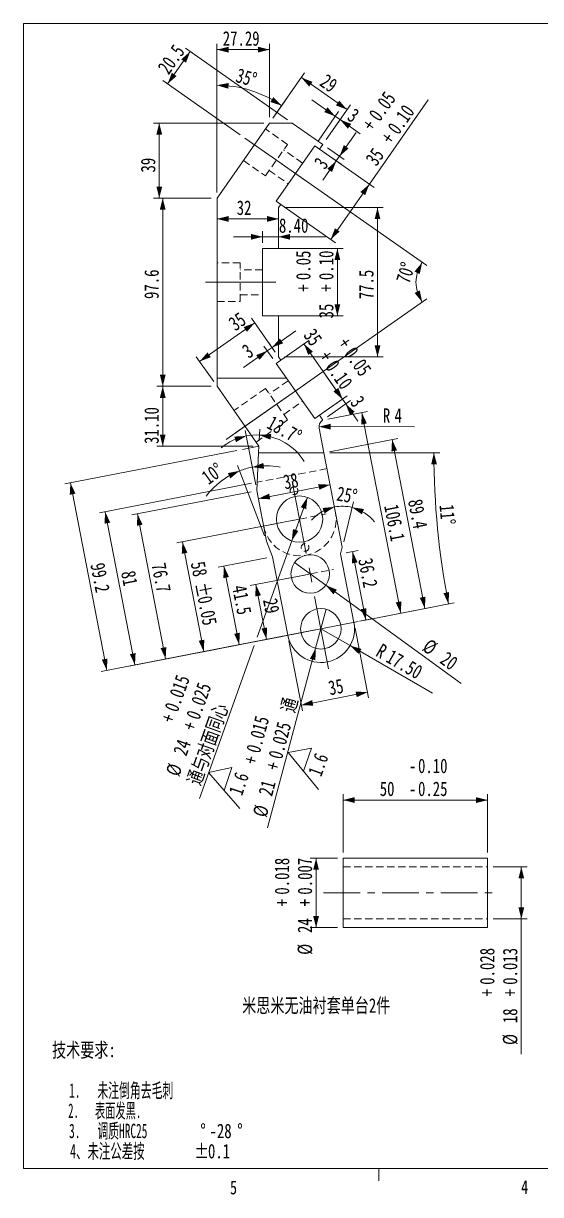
# Model space of a CAD drawing. Header units: millimetres. Extents: x 8 to 270, y 5 to 208.
# Drawn here: x 8.4 to 98, y 5.4 to 208.1 of the extents above; entities that cross this region are included whole.
import ezdxf

# ---------------------------------------------------------------- set-up
doc = ezdxf.new("R2010")
doc.units = ezdxf.units.MM
for name, pattern in [('CENTER', [10.16, 6.35, -1.27, 1.27, -1.27]), ('CENTERX2', [20.32, 12.7, -2.54, 2.54, -2.54]), ('HIDDEN', [1.905, 1.27, -0.635])]:
    doc.linetypes.add(name, pattern=pattern)
doc.styles.add('SLDTEXTSTYLE0', font='TXT', dxfattribs={"width": 0.75})
doc.styles.add('SLDTEXTSTYLE1', font='TXT', dxfattribs={"width": 0.576923})
doc.styles.add('SLDTEXTSTYLE2', font='TXT', dxfattribs={"width": 0.545455})
doc.styles.add('SLDTEXTSTYLE3', font='TXT', dxfattribs={"width": 0.609375})
doc.dimstyles.new('SLDDIMSTYLE0', dxfattribs={"dimtxt": 2.5, "dimasz": 2, "dimexe": 0, "dimexo": 0.0625, "dimtad": 1, "dimtoh": 1, "dimlfac": 2, "dimzin": 12, "dimdsep": 46, "dimtxsty": 'SLDTEXTSTYLE0', "dimsah": 1, "dimcen": 0.09, "dimadec": 0, "dimazin": 0, "dimtol": 1, "dimtp": -0.1, "dimtm": 0.25, "dimtfac": 1, "dimtofl": 0, "dimtmove": 0, "dimatfit": 3, "dimfxl": 1, "dimtolj": 1, "dimtzin": 0, "dimarcsym": 0})
doc.dimstyles.new('SLDDIMSTYLE1', dxfattribs={"dimtxt": 2.5, "dimasz": 2, "dimexe": 0, "dimexo": 0.0625, "dimtad": 1, "dimtoh": 1, "dimdec": 3, "dimlfac": 2, "dimzin": 12, "dimdsep": 46, "dimtxsty": 'SLDTEXTSTYLE0', "dimsah": 1, "dimcen": 0.09, "dimadec": 0, "dimazin": 0, "dimtol": 1, "dimtp": 0.018, "dimtm": -0.007, "dimtfac": 1, "dimtdec": 3, "dimtofl": 0, "dimtmove": 0, "dimatfit": 3, "dimfxl": 1, "dimtolj": 1, "dimarcsym": 0})
doc.dimstyles.new('SLDDIMSTYLE10', dxfattribs={"dimtxt": 2.5, "dimasz": 2, "dimexe": 0, "dimexo": 0.0625, "dimtad": 1, "dimtoh": 1, "dimdec": 3, "dimlfac": 3, "dimzin": 12, "dimdsep": 46, "dimtxsty": 'SLDTEXTSTYLE0', "dimsah": 1, "dimcen": 0.09, "dimadec": 0, "dimazin": 0, "dimtol": 1, "dimtp": 0.015, "dimtm": -0.025, "dimtfac": 1, "dimtdec": 3, "dimtmove": 0, "dimatfit": 3, "dimfxl": 1, "dimtolj": 1, "dimarcsym": 0})
doc.dimstyles.new('SLDDIMSTYLE11', dxfattribs={"dimtxt": 2.5, "dimasz": 2, "dimexe": 0, "dimexo": 0.0625, "dimtad": 1, "dimtoh": 1, "dimlfac": 3, "dimzin": 4, "dimdsep": 46, "dimtxsty": 'SLDTEXTSTYLE0', "dimsah": 1, "dimcen": 0.09, "dimadec": 0, "dimazin": 0, "dimtfac": 1, "dimtofl": 0, "dimtmove": 0, "dimatfit": 3, "dimfxl": 1, "dimtolj": 1, "dimtzin": 12, "dimarcsym": 0})
doc.dimstyles.new('SLDDIMSTYLE12', dxfattribs={"dimtxt": 2.5, "dimasz": 2, "dimexe": 0, "dimexo": 0.0625, "dimtad": 1, "dimtoh": 1, "dimdec": 0, "dimlfac": 3, "dimzin": 12, "dimdsep": 46, "dimtxsty": 'SLDTEXTSTYLE0', "dimsah": 1, "dimcen": 0.09, "dimadec": 0, "dimazin": 0, "dimtfac": 1, "dimtdec": 0, "dimtofl": 0, "dimtmove": 0, "dimatfit": 3, "dimfxl": 1, "dimtolj": 1, "dimtzin": 12, "dimarcsym": 0})
doc.dimstyles.new('SLDDIMSTYLE13', dxfattribs={"dimtxt": 2.5, "dimasz": 2, "dimexe": 0, "dimexo": 0.0625, "dimtad": 1, "dimtoh": 1, "dimlfac": 3, "dimzin": 12, "dimdsep": 46, "dimtxsty": 'SLDTEXTSTYLE0', "dimsah": 1, "dimcen": 0.09, "dimadec": 0, "dimazin": 0, "dimtfac": 1, "dimtmove": 0, "dimatfit": 3, "dimfxl": 1, "dimtolj": 1, "dimtzin": 12, "dimarcsym": 0})
doc.dimstyles.new('SLDDIMSTYLE14', dxfattribs={"dimtxt": 2.5, "dimasz": 2, "dimexe": 0, "dimexo": 0.0625, "dimtad": 1, "dimtoh": 1, "dimlfac": 3, "dimzin": 12, "dimdsep": 46, "dimtxsty": 'SLDTEXTSTYLE0', "dimsah": 1, "dimcen": 0.09, "dimadec": 0, "dimazin": 0, "dimtfac": 1, "dimtofl": 0, "dimtmove": 0, "dimatfit": 3, "dimfxl": 1, "dimtolj": 1, "dimtzin": 12, "dimarcsym": 0})
doc.dimstyles.new('SLDDIMSTYLE2', dxfattribs={"dimtxt": 2.5, "dimasz": 2, "dimexe": 0, "dimexo": 0.0625, "dimtad": 1, "dimtoh": 1, "dimdec": 3, "dimlfac": 2, "dimzin": 12, "dimdsep": 46, "dimtxsty": 'SLDTEXTSTYLE0', "dimsah": 1, "dimcen": 0.09, "dimadec": 0, "dimazin": 0, "dimtol": 1, "dimtp": 0.028, "dimtm": -0.013, "dimtfac": 1, "dimtdec": 3, "dimtofl": 0, "dimtmove": 0, "dimatfit": 3, "dimfxl": 1, "dimtolj": 1, "dimarcsym": 0})
doc.dimstyles.new('SLDDIMSTYLE3', dxfattribs={"dimtxt": 2.5, "dimasz": 2, "dimexe": 0, "dimexo": 0.0625, "dimtad": 1, "dimtoh": 1, "dimdec": 1, "dimlfac": 3, "dimzin": 12, "dimdsep": 46, "dimtxsty": 'SLDTEXTSTYLE0', "dimsah": 1, "dimcen": 0.09, "dimadec": 0, "dimazin": 0, "dimtfac": 1, "dimtdec": 1, "dimtofl": 0, "dimtmove": 0, "dimatfit": 3, "dimfxl": 1, "dimtolj": 1, "dimtzin": 12, "dimarcsym": 0})
doc.dimstyles.new('SLDDIMSTYLE4', dxfattribs={"dimtxt": 2.5, "dimasz": 2, "dimexe": 0, "dimexo": 0.0625, "dimtad": 1, "dimtoh": 1, "dimdec": 4, "dimlfac": 3, "dimzin": 12, "dimdsep": 46, "dimtxsty": 'SLDTEXTSTYLE0', "dimsah": 1, "dimcen": 0.09, "dimadec": 1, "dimazin": 0, "dimtfac": 1, "dimtdec": 1, "dimtofl": 0, "dimtmove": 0, "dimatfit": 3, "dimfxl": 1, "dimtolj": 1, "dimtzin": 12, "dimarcsym": 0})
doc.dimstyles.new('SLDDIMSTYLE5', dxfattribs={"dimtxt": 2.5, "dimasz": 2, "dimexe": 0, "dimexo": 0.0625, "dimtad": 1, "dimtoh": 1, "dimlfac": 3, "dimzin": 12, "dimdsep": 46, "dimtxsty": 'SLDTEXTSTYLE0', "dimsah": 1, "dimcen": 0.09, "dimadec": 0, "dimazin": 0, "dimtfac": 1, "dimtofl": 0, "dimtmove": 0, "dimatfit": 3, "dimfxl": 1, "dimtolj": 1, "dimtzin": 12, "dimarcsym": 0})
doc.dimstyles.new('SLDDIMSTYLE6', dxfattribs={"dimtxt": 2.5, "dimasz": 2, "dimexe": 0, "dimexo": 0.0625, "dimtad": 1, "dimtoh": 1, "dimlfac": 3, "dimzin": 4, "dimdsep": 46, "dimtxsty": 'SLDTEXTSTYLE0', "dimsah": 1, "dimcen": 0.09, "dimadec": 0, "dimazin": 0, "dimtfac": 1, "dimtofl": 0, "dimtmove": 0, "dimatfit": 3, "dimfxl": 1, "dimtolj": 1, "dimtzin": 12, "dimarcsym": 0})
doc.dimstyles.new('SLDDIMSTYLE7', dxfattribs={"dimtxt": 2.5, "dimasz": 2, "dimexe": 0, "dimexo": 0.0625, "dimtad": 1, "dimtoh": 1, "dimdec": 4, "dimlfac": 3, "dimzin": 12, "dimdsep": 46, "dimtxsty": 'SLDTEXTSTYLE0', "dimsah": 1, "dimcen": 0.09, "dimazin": 0, "dimtfac": 1, "dimtofl": 0, "dimtmove": 0, "dimatfit": 3, "dimfxl": 1, "dimtolj": 1, "dimtzin": 12, "dimarcsym": 0})
doc.dimstyles.new('SLDDIMSTYLE8', dxfattribs={"dimtxt": 2.5, "dimasz": 2, "dimexe": 0, "dimexo": 0.0625, "dimtad": 1, "dimtoh": 1, "dimlfac": 3, "dimzin": 12, "dimdsep": 46, "dimtxsty": 'SLDTEXTSTYLE0', "dimsah": 1, "dimcen": 0.09, "dimadec": 0, "dimazin": 0, "dimtol": 1, "dimtp": 0.05, "dimtm": -0.1, "dimtfac": 1, "dimtofl": 0, "dimtmove": 0, "dimatfit": 3, "dimfxl": 1, "dimtolj": 1, "dimtzin": 0, "dimarcsym": 0})
doc.dimstyles.new('SLDDIMSTYLE9', dxfattribs={"dimtxt": 2.5, "dimasz": 2, "dimexe": 0, "dimexo": 0.0625, "dimtad": 1, "dimtoh": 1, "dimdec": 3, "dimlfac": 3, "dimzin": 12, "dimdsep": 46, "dimtxsty": 'SLDTEXTSTYLE0', "dimsah": 1, "dimcen": 0.09, "dimadec": 0, "dimazin": 0, "dimtol": 1, "dimtp": 0.015, "dimtm": -0.025, "dimtfac": 1, "dimtdec": 3, "dimtmove": 0, "dimatfit": 3, "dimfxl": 1, "dimtolj": 1, "dimarcsym": 0})

# ---------------------------------------------------------------- blocks, each defined once
blk = doc.blocks.new('*D1')
at = {"color": 7, "linetype": 'Continuous', "lineweight": 0}
for p, q in [((63.77, 64.63), (63.77, 74.7)), ((63.77, 73.7), (88.77, 73.7)), ((88.77, 64.63), (88.77, 74.7))]:
    blk.add_line(p, q, dxfattribs=at)
for points in [[(63.77, 73.7), (65.77, 73.2), (65.77, 74.2)], [(88.77, 73.7), (86.77, 74.2), (86.77, 73.2)]]:
    blk.add_solid(points, dxfattribs=at)
at = {"color": 7, "linetype": 'Continuous', "lineweight": 0, "char_height": 2.5, "attachment_point": 1, "style": 'SLDTEXTSTYLE0'}
for s, insert in [('-', (75.17, 80.87)), ('0.10', (76.73, 80.87)), ('50', (70.1, 76.9)), ('-', (75.17, 76.9)), ('0.25', (76.73, 76.9))]:
    blk.add_mtext(s, dxfattribs=dict(at, insert=insert))
blk = doc.blocks.new('*D2')
at = {"color": 7, "linetype": 'Continuous', "lineweight": 0}
for p, q in [((62.77, 63.63), (58.07, 63.63)), ((59.07, 63.63), (59.07, 51.63)), ((62.77, 51.63), (58.07, 51.63))]:
    blk.add_line(p, q, dxfattribs=at)
for points in [[(59.07, 63.63), (58.57, 61.63), (59.57, 61.63)], [(59.07, 51.63), (59.57, 53.63), (58.57, 53.63)]]:
    blk.add_solid(points, dxfattribs=at)
at = {"color": 7, "linetype": 'Continuous', "lineweight": 0, "char_height": 2.5, "attachment_point": 1, "rotation": 90, "style": 'SLDTEXTSTYLE0'}
for s, insert in [('0.018', (51.91, 57.33)), ('0.007', (55.88, 57.33)), ('+', (51.91, 55.31)), ('+', (55.88, 55.31)), ('24', (55.88, 50.7)), ('%%c', (55.88, 46.93))]:
    blk.add_mtext(s, dxfattribs=dict(at, insert=insert))
blk = doc.blocks.new('*D3')
at = {"color": 7, "linetype": 'Continuous', "lineweight": 0}
for p, q in [((89.77, 62.13), (95.62, 62.13)), ((94.62, 62.13), (94.62, 53.13)), ((89.77, 53.13), (95.62, 53.13)), ((94.62, 53.13), (94.62, 29.75))]:
    blk.add_line(p, q, dxfattribs=at)
for points in [[(94.62, 62.13), (94.12, 60.13), (95.12, 60.13)], [(94.62, 53.13), (95.12, 55.13), (94.12, 55.13)]]:
    blk.add_solid(points, dxfattribs=at)
at = {"color": 7, "linetype": 'Continuous', "lineweight": 0, "char_height": 2.5, "attachment_point": 1, "rotation": 90, "style": 'SLDTEXTSTYLE0'}
for s, insert in [('0.028', (87.45, 41.74)), ('0.013', (91.42, 41.74)), ('+', (87.45, 39.72)), ('+', (91.42, 39.72)), ('18', (91.42, 35.1)), ('%%c', (91.42, 31.33))]:
    blk.add_mtext(s, dxfattribs=dict(at, insert=insert))
blk = doc.blocks.new('SW_NOTE_0')
at = {"color": 0, "linetype": 'Continuous', "lineweight": 0, "char_height": 2.5, "attachment_point": 1}
for s, insert, style in [('技术要求:', (0, 3.19), 'SLDTEXTSTYLE0'), ('   1.   未注倒角去毛刺', (0, -3.81), 'SLDTEXTSTYLE1'), ('   2.   表面发黑.', (0, -7.31), 'SLDTEXTSTYLE2'), ('   3.   调质HRC25', (0, -10.81), 'SLDTEXTSTYLE1'), ('%%d', (25.68, -10.81), 'SLDTEXTSTYLE0'), ('-28', (27.27, -10.81), 'SLDTEXTSTYLE0'), ('%%d', (32.07, -10.81), 'SLDTEXTSTYLE0'), ('   4、未注公差按', (0, -14.31), 'SLDTEXTSTYLE3'), ('%%p', (24.62, -14.31), 'SLDTEXTSTYLE0'), ('0.1', (27, -14.31), 'SLDTEXTSTYLE0')]:
    blk.add_mtext(s, dxfattribs=dict(at, insert=insert, style=style))
blk = doc.blocks.new('*D12')
at = {"color": 7, "linetype": 'Continuous', "lineweight": 0}
for p, q in [((45.32, 134.18), (15.54, 128.4)), ((16.52, 128.59), (22.83, 96.13)), ((58.92, 103.15), (21.85, 95.94))]:
    blk.add_line(p, q, dxfattribs=at)
for points in [[(16.52, 128.59), (16.41, 126.53), (17.4, 126.72)], [(22.83, 96.13), (22.94, 98.19), (21.96, 98)]]:
    blk.add_solid(points, dxfattribs=at)
at = {"color": 7, "linetype": 'Continuous', "lineweight": 0, "insert": (22.43, 114.93), "char_height": 2.5, "attachment_point": 1, "rotation": 280.9944, "style": 'SLDTEXTSTYLE0'}
blk.add_mtext('99.2', dxfattribs=at)
blk = doc.blocks.new('*D13')
at = {"color": 7, "linetype": 'Continuous', "lineweight": 0}
for p, q in [((61.13, 139.59), (67.98, 140.92)), ((67, 140.73), (73.74, 106.03)), ((67.32, 104.78), (74.72, 106.22))]:
    blk.add_line(p, q, dxfattribs=at)
for points in [[(67, 140.73), (66.89, 138.67), (67.87, 138.87)], [(73.74, 106.03), (73.85, 108.08), (72.87, 107.89)]]:
    blk.add_solid(points, dxfattribs=at)
at = {"color": 7, "linetype": 'Continuous', "lineweight": 0, "insert": (73.3, 125.05), "char_height": 2.5, "attachment_point": 1, "rotation": 280.9944, "style": 'SLDTEXTSTYLE0'}
blk.add_mtext('106.1', dxfattribs=at)
blk = doc.blocks.new('*D14')
at = {"color": 7, "linetype": 'Continuous', "lineweight": 0}
for p, q in [((47.82, 127.05), (27.16, 123.03)), ((28.14, 123.22), (33.02, 98.11)), ((51.87, 101.78), (32.04, 97.92))]:
    blk.add_line(p, q, dxfattribs=at)
for points in [[(28.14, 123.22), (28.03, 121.16), (29.02, 121.35)], [(33.02, 98.11), (33.13, 100.17), (32.15, 99.98)]]:
    blk.add_solid(points, dxfattribs=at)
at = {"color": 7, "linetype": 'Continuous', "lineweight": 0, "insert": (33.01, 114.93), "char_height": 2.5, "attachment_point": 1, "rotation": 281, "style": 'SLDTEXTSTYLE0'}
blk.add_mtext('76.7', dxfattribs=at)
blk = doc.blocks.new('*D15')
at = {"color": 7, "linetype": 'Continuous', "lineweight": 0}
for p, q in [((61.44, 133.78), (80.48, 133.78)), ((67.32, 104.78), (82.98, 107.82))]:
    blk.add_line(p, q, dxfattribs=at)
blk.add_arc((216.61, 133.78), 137.13, 180, 190.9944, dxfattribs=at)
for points in [[(79.48, 133.78), (79, 131.78), (80, 131.79)], [(82, 107.63), (82.12, 109.69), (81.14, 109.5)]]:
    blk.add_solid(points, dxfattribs=at)
at = {"color": 7, "linetype": 'Continuous', "lineweight": 0, "insert": (82.94, 124.95), "char_height": 2.5, "attachment_point": 1, "rotation": 274.8548, "style": 'SLDTEXTSTYLE0'}
blk.add_mtext('11°', dxfattribs=at)
blk = doc.blocks.new('*D16')
at = {"color": 7, "linetype": 'Continuous', "lineweight": 0}
for p, q in [((61.42, 133.97), (73.21, 136.26)), ((72.23, 136.07), (77.91, 106.83)), ((67.32, 104.78), (78.89, 107.03))]:
    blk.add_line(p, q, dxfattribs=at)
for points in [[(72.23, 136.07), (72.12, 134.01), (73.1, 134.2)], [(77.91, 106.83), (78.02, 108.89), (77.03, 108.7)]]:
    blk.add_solid(points, dxfattribs=at)
at = {"color": 7, "linetype": 'Continuous', "lineweight": 0, "insert": (77.44, 125.96), "char_height": 2.5, "attachment_point": 1, "rotation": 280.9944, "style": 'SLDTEXTSTYLE0'}
blk.add_mtext('89.4', dxfattribs=at)
blk = doc.blocks.new('*D17')
at = {"color": 7, "linetype": 'Continuous', "lineweight": 0}
for p, q in [((55.23, 122.12), (34.94, 118.18)), ((35.92, 118.37), (39.61, 99.39)), ((58.92, 103.15), (38.63, 99.2))]:
    blk.add_line(p, q, dxfattribs=at)
for points in [[(35.92, 118.37), (35.81, 116.31), (36.8, 116.5)], [(39.61, 99.39), (39.72, 101.45), (38.74, 101.26)]]:
    blk.add_solid(points, dxfattribs=at)
at = {"color": 7, "linetype": 'Continuous', "lineweight": 0, "char_height": 2.5, "attachment_point": 1, "rotation": 281, "style": 'SLDTEXTSTYLE0'}
for s, insert in [('58', (39.8, 115.18)), ('%%p', (40.5, 111.56)), ('0.05', (40.99, 109.23))]:
    blk.add_mtext(s, dxfattribs=dict(at, insert=insert))
blk = doc.blocks.new('*D18')
at = {"color": 7, "linetype": 'Continuous', "lineweight": 0}
for p, q in [((65.82, 103.47), (68.17, 91.39)), ((54.37, 101.24), (56.71, 89.16)), ((56.52, 90.14), (67.98, 92.37))]:
    blk.add_line(p, q, dxfattribs=at)
for points in [[(67.98, 92.37), (65.92, 92.48), (66.11, 91.5)], [(56.52, 90.14), (58.58, 90.03), (58.39, 91.01)]]:
    blk.add_solid(points, dxfattribs=at)
at = {"color": 7, "linetype": 'Continuous', "lineweight": 0, "insert": (61.01, 94.27), "char_height": 2.5, "attachment_point": 1, "rotation": 11, "style": 'SLDTEXTSTYLE0'}
blk.add_mtext('35', dxfattribs=at)
blk = doc.blocks.new('*D19')
at = {"color": 7, "linetype": 'Continuous', "lineweight": 0}
for q in [(59.9, 103.34), (79.23, 92.18)]:
    blk.add_line((64.95, 100.42), q, dxfattribs=at)
blk.add_solid([(64.95, 100.42), (66.44, 98.99), (66.94, 99.85)], dxfattribs=at)
at = {"color": 7, "linetype": 'Continuous', "lineweight": 0, "char_height": 2.5, "attachment_point": 1, "rotation": 330, "style": 'SLDTEXTSTYLE0'}
for s, insert in [('R', (70.5, 100.89)), ('17.50', (72.25, 99.88))]:
    blk.add_mtext(s, dxfattribs=dict(at, insert=insert))
blk = doc.blocks.new('*D20')
at = {"color": 7, "linetype": 'Continuous', "lineweight": 0}
for p, q in [((53.03, 183.84), (78.27, 166.17)), ((57.03, 145.56), (78.27, 160.43))]:
    blk.add_line(p, q, dxfattribs=at)
blk.add_arc((82.37, 163.3), 6, 145, 215, dxfattribs=at)
for points in [[(77.45, 166.74), (76.13, 165.16), (77.03, 164.72)], [(77.45, 159.86), (77.03, 161.88), (76.13, 161.44)]]:
    blk.add_solid(points, dxfattribs=at)
at = {"color": 7, "linetype": 'Continuous', "lineweight": 0, "insert": (72.84, 163.66), "char_height": 2.5, "attachment_point": 1, "rotation": 72.5537, "style": 'SLDTEXTSTYLE0'}
blk.add_mtext('70°', dxfattribs=at)
blk = doc.blocks.new('*D21')
at = {"color": 7, "linetype": 'Continuous', "lineweight": 0}
for p, q in [((50.78, 169.14), (63.76, 169.14)), ((62.76, 169.14), (62.76, 157.47)), ((50.78, 157.47), (63.76, 157.47))]:
    blk.add_line(p, q, dxfattribs=at)
for points in [[(62.76, 169.14), (62.26, 167.14), (63.26, 167.14)], [(62.76, 157.47), (63.26, 159.47), (62.26, 159.47)]]:
    blk.add_solid(points, dxfattribs=at)
at = {"color": 7, "linetype": 'Continuous', "lineweight": 0, "char_height": 2.5, "attachment_point": 1, "rotation": 90, "style": 'SLDTEXTSTYLE0'}
for s, insert in [('0.05', (55.6, 163.67)), ('0.10', (59.57, 163.67)), ('+', (55.6, 161.65)), ('+', (59.57, 161.65)), ('35', (59.57, 157.03))]:
    blk.add_mtext(s, dxfattribs=dict(at, insert=insert))
blk = doc.blocks.new('*D22')
at = {"color": 7, "linetype": 'Continuous', "lineweight": 0}
for p, q in [((68.3, 180.27), (78.51, 194.86)), ((59.65, 186.33), (69.12, 179.7)), ((68.3, 180.27), (61.61, 170.72)), ((52.96, 176.77), (62.43, 170.14))]:
    blk.add_line(p, q, dxfattribs=at)
for points in [[(68.3, 180.27), (66.74, 178.92), (67.56, 178.35)], [(61.61, 170.72), (63.16, 172.07), (62.34, 172.64)]]:
    blk.add_solid(points, dxfattribs=at)
at = {"color": 7, "linetype": 'Continuous', "lineweight": 0, "char_height": 2.5, "attachment_point": 1, "rotation": 55, "style": 'SLDTEXTSTYLE0'}
for s, insert in [('0.05', (68.03, 192.37)), ('0.10', (71.28, 190.09)), ('+', (66.87, 190.71)), ('+', (70.12, 188.44)), ('35', (67.47, 184.66))]:
    blk.add_mtext(s, dxfattribs=dict(at, insert=insert))
blk = doc.blocks.new('*D23')
at = {"color": 7, "linetype": 'Continuous', "lineweight": 0}
for p, q in [((47.89, 128.51), (21.56, 123.39)), ((22.54, 123.58), (27.7, 97.08)), ((58.92, 103.15), (26.71, 96.89))]:
    blk.add_line(p, q, dxfattribs=at)
for points in [[(22.54, 123.58), (22.43, 121.52), (23.42, 121.71)], [(27.7, 97.08), (27.81, 99.14), (26.82, 98.94)]]:
    blk.add_solid(points, dxfattribs=at)
at = {"color": 7, "linetype": 'Continuous', "lineweight": 0, "insert": (27.74, 113.57), "char_height": 2.5, "attachment_point": 1, "rotation": 281, "style": 'SLDTEXTSTYLE0'}
blk.add_mtext('81', dxfattribs=at)
blk = doc.blocks.new('*D24')
at = {"color": 7, "linetype": 'Continuous', "lineweight": 0}
for p, q in [((52.96, 149.83), (57.79, 153.22)), ((56.97, 152.64), (63.66, 143.09)), ((59.65, 140.28), (64.48, 143.66))]:
    blk.add_line(p, q, dxfattribs=at)
for points in [[(56.97, 152.64), (57.71, 150.72), (58.53, 151.29)], [(63.66, 143.09), (62.93, 145.01), (62.11, 144.44)]]:
    blk.add_solid(points, dxfattribs=at)
at = {"color": 7, "linetype": 'Continuous', "lineweight": 0, "char_height": 2.5, "attachment_point": 1, "rotation": 305, "style": 'SLDTEXTSTYLE0'}
for s, insert in [('35', (58.83, 155.55)), ('+', (64.73, 154.05)), ('0.05', (65.89, 152.39)), ('+', (61.48, 151.77)), ('0.10', (62.64, 150.12))]:
    blk.add_mtext(s, dxfattribs=dict(at, insert=insert))
blk = doc.blocks.new('*D25')
at = {"color": 7, "linetype": 'Continuous', "lineweight": 0}
for p, q in [((53.58, 176.22), (70.71, 176.22)), ((69.71, 150.38), (69.71, 176.22)), ((53.58, 150.38), (70.71, 150.38))]:
    blk.add_line(p, q, dxfattribs=at)
for points in [[(69.71, 176.22), (69.21, 174.22), (70.21, 174.22)], [(69.71, 150.38), (70.21, 152.38), (69.21, 152.38)]]:
    blk.add_solid(points, dxfattribs=at)
at = {"color": 7, "linetype": 'Continuous', "lineweight": 0, "insert": (66.52, 160.35), "char_height": 2.5, "attachment_point": 1, "rotation": 90, "style": 'SLDTEXTSTYLE0'}
blk.add_mtext('77.5', dxfattribs=at)
blk = doc.blocks.new('*D26')
at = {"color": 7, "linetype": 'Continuous', "lineweight": 0}
for p, q in [((62.41, 192), (58.31, 194.87)), ((59.41, 187.72), (62.98, 192.82)), ((60.8, 187.97), (63.8, 192.25)), ((62.41, 192), (63.22, 191.43)), ((63.22, 191.43), (66.72, 188.98))]:
    blk.add_line(p, q, dxfattribs=at)
for points in [[(62.41, 192), (61.05, 193.56), (60.48, 192.74)], [(63.22, 191.43), (64.58, 189.87), (65.15, 190.69)]]:
    blk.add_solid(points, dxfattribs=at)
at = {"color": 7, "linetype": 'Continuous', "lineweight": 0, "insert": (65.74, 193.57), "char_height": 2.5, "attachment_point": 1, "rotation": 325, "style": 'SLDTEXTSTYLE0'}
blk.add_mtext('3', dxfattribs=at)
blk = doc.blocks.new('*D27')
at = {"color": 7, "linetype": 'Continuous', "lineweight": 0}
for p, q in [((63.14, 185.1), (66.01, 189.2)), ((61.05, 186.57), (63.96, 184.53)), ((60.47, 185.75), (63.39, 183.71)), ((63.14, 185.1), (62.57, 184.28)), ((62.57, 184.28), (60.25, 180.97))]:
    blk.add_line(p, q, dxfattribs=at)
for points in [[(63.14, 185.1), (64.7, 186.45), (63.88, 187.03)], [(62.57, 184.28), (61.01, 182.93), (61.83, 182.36)]]:
    blk.add_solid(points, dxfattribs=at)
at = {"color": 7, "linetype": 'Continuous', "lineweight": 0, "insert": (58.55, 184.1), "char_height": 2.5, "attachment_point": 1, "rotation": 55, "style": 'SLDTEXTSTYLE0'}
blk.add_mtext('3', dxfattribs=at)
blk = doc.blocks.new('*D28')
at = {"color": 7, "linetype": 'Continuous', "lineweight": 0}
blk.add_line((49.07, 125.85), (61.51, 128.26), dxfattribs=at)
for points in [[(61.51, 128.26), (59.45, 128.37), (59.64, 127.39)], [(49.07, 125.85), (51.13, 125.74), (50.94, 126.72)]]:
    blk.add_solid(points, dxfattribs=at)
at = {"color": 7, "linetype": 'Continuous', "lineweight": 0, "insert": (53.19, 129.9), "char_height": 2.5, "attachment_point": 1, "rotation": 11, "style": 'SLDTEXTSTYLE0'}
blk.add_mtext('38', dxfattribs=at)
blk = doc.blocks.new('*D29')
at = {"color": 7, "linetype": 'Continuous', "lineweight": 0}
for p, q in [((48.61, 128.22), (47.82, 132.28)), ((50.15, 119.42), (45.47, 131.61))]:
    blk.add_line(p, q, dxfattribs=at)
for start, end in [(111, 143.2217), (101, 111), (79.5204, 101)]:
    blk.add_arc((50.5, 118.49), 13.05, start, end, dxfattribs=at)
for points in [[(48.01, 131.3), (50.06, 131.03), (49.94, 132.03)], [(45.83, 130.67), (43.81, 130.27), (44.23, 129.36)]]:
    blk.add_solid(points, dxfattribs=at)
at = {"color": 7, "linetype": 'Continuous', "lineweight": 0, "insert": (38.97, 130.2), "char_height": 2.5, "attachment_point": 1, "rotation": 35.777, "style": 'SLDTEXTSTYLE0'}
blk.add_mtext('10°', dxfattribs=at)
blk = doc.blocks.new('*D30')
at = {"color": 7, "linetype": 'Continuous', "lineweight": 0}
for p, q in [((50.55, 115.61), (42.14, 113.97)), ((45.76, 100.59), (43.12, 114.16)), ((53.19, 102.03), (44.78, 100.4))]:
    blk.add_line(p, q, dxfattribs=at)
for points in [[(43.12, 114.16), (43.01, 112.11), (43.99, 112.3)], [(45.76, 100.59), (45.87, 102.65), (44.89, 102.46)]]:
    blk.add_solid(points, dxfattribs=at)
at = {"color": 7, "linetype": 'Continuous', "lineweight": 0, "insert": (46.97, 111.08), "char_height": 2.5, "attachment_point": 1, "rotation": 281, "style": 'SLDTEXTSTYLE0'}
blk.add_mtext('41.5', dxfattribs=at)
blk = doc.blocks.new('*D31')
at = {"color": 7, "linetype": 'Continuous', "lineweight": 0}
blk.add_line((63.85, 118.41), (65.57, 125.31), dxfattribs=at)
for start, end in [(101, 138.6538), (76, 101), (38.3462, 76)]:
    blk.add_arc((63.61, 117.44), 7.1, start, end, dxfattribs=at)
for points in [[(62.26, 124.42), (60.2, 124.24), (60.53, 123.3)], [(65.33, 124.34), (67, 123.13), (67.37, 124.06)]]:
    blk.add_solid(points, dxfattribs=at)
at = {"color": 7, "linetype": 'Continuous', "lineweight": 0, "insert": (62.93, 128.02), "char_height": 2.5, "attachment_point": 1, "rotation": 349.976, "style": 'SLDTEXTSTYLE0'}
blk.add_mtext('25°', dxfattribs=at)
blk = doc.blocks.new('*D32')
at = {"color": 7, "linetype": 'Continuous', "lineweight": 0}
for p, q in [((64.31, 116.49), (66.37, 116.89)), ((65.39, 116.7), (67.69, 104.85)), ((66.61, 104.64), (68.67, 105.04))]:
    blk.add_line(p, q, dxfattribs=at)
for points in [[(65.39, 116.7), (65.28, 114.64), (66.26, 114.83)], [(67.69, 104.85), (67.8, 106.91), (66.82, 106.72)]]:
    blk.add_solid(points, dxfattribs=at)
at = {"color": 7, "linetype": 'Continuous', "lineweight": 0, "insert": (68.82, 115.77), "char_height": 2.5, "attachment_point": 1, "rotation": 280.9957, "style": 'SLDTEXTSTYLE0'}
blk.add_mtext('36.2', dxfattribs=at)
blk = doc.blocks.new('*D33')
at = {"color": 7, "linetype": 'Continuous', "lineweight": 0}
for p, q in [((54.86, 118.55), (57.56, 126.08)), ((54.86, 118.55), (48.88, 101.86)), ((48.37, 100.43), (38.89, 73.98))]:
    blk.add_line(p, q, dxfattribs=at)
for points in [[(57.56, 126.08), (56.42, 124.37), (57.36, 124.03)], [(54.86, 118.55), (56.01, 120.26), (55.07, 120.6)]]:
    blk.add_solid(points, dxfattribs=at)
at = {"color": 7, "linetype": 'Continuous', "lineweight": 0, "char_height": 2.5, "attachment_point": 1, "rotation": 70.2866, "style": 'SLDTEXTSTYLE0'}
for s, insert in [('0.015', (32.74, 89.6)), ('0.025', (36.47, 88.26)), ('通与对面同心', (36.62, 76.91)), ('+', (32.06, 87.7)), ('+', (35.79, 86.36)), ('24', (34.24, 82.02)), ('%%c', (32.96, 78.47))]:
    blk.add_mtext(s, dxfattribs=dict(at, insert=insert))
blk = doc.blocks.new('*D34')
at = {"color": 7, "linetype": 'Continuous', "lineweight": 0}
for p, q in [((63.63, 143.06), (60.76, 147.16)), ((60.47, 140.85), (64.45, 143.63)), ((61.05, 140.03), (65.02, 142.81)), ((63.63, 143.06), (64.2, 142.24)), ((64.2, 142.24), (66.29, 139.26))]:
    blk.add_line(p, q, dxfattribs=at)
for points in [[(63.63, 143.06), (62.89, 144.99), (62.07, 144.41)], [(64.2, 142.24), (64.94, 140.32), (65.76, 140.89)]]:
    blk.add_solid(points, dxfattribs=at)
at = {"color": 7, "linetype": 'Continuous', "lineweight": 0, "insert": (66.93, 143.91), "char_height": 2.5, "attachment_point": 1, "rotation": 305, "style": 'SLDTEXTSTYLE0'}
blk.add_mtext('3', dxfattribs=at)
blk = doc.blocks.new('*D35')
at = {"color": 7, "linetype": 'Continuous', "lineweight": 0}
for q in [(60.81, 106.72), (50.67, 68.88)]:
    blk.add_line((59, 99.96), q, dxfattribs=at)
blk.add_solid([(59, 99.96), (58, 98.15), (58.96, 97.89)], dxfattribs=at)
at = {"color": 7, "linetype": 'Continuous', "lineweight": 0, "char_height": 2.5, "attachment_point": 1, "rotation": 75, "style": 'SLDTEXTSTYLE0'}
for s, insert in [('通', (52.89, 89.3)), ('0.015', (46.91, 82.3)), ('0.025', (50.74, 81.27)), ('+', (46.39, 80.35)), ('+', (50.22, 79.32)), ('21', (49.02, 74.87)), ('%%c', (48.05, 71.22))]:
    blk.add_mtext(s, dxfattribs=dict(at, insert=insert))
blk = doc.blocks.new('*D36')
at = {"color": 7, "linetype": 'Continuous', "lineweight": 0}
for p, q in [((49.78, 171.16), (44.78, 171.16)), ((49.78, 170.14), (49.78, 172.16)), ((49.78, 171.16), (52.58, 171.16)), ((52.58, 171.16), (60.69, 171.16))]:
    blk.add_line(p, q, dxfattribs=at)
for points in [[(49.78, 171.16), (47.78, 171.66), (47.78, 170.66)], [(52.58, 171.16), (54.58, 170.66), (54.58, 171.66)]]:
    blk.add_solid(points, dxfattribs=at)
at = {"color": 7, "linetype": 'Continuous', "lineweight": 0, "insert": (52.64, 174.36), "char_height": 2.5, "attachment_point": 1, "style": 'SLDTEXTSTYLE0'}
blk.add_mtext('8.40', dxfattribs=at)
blk = doc.blocks.new('*D37')
at = {"color": 7, "linetype": 'Continuous', "lineweight": 0}
for p, q in [((51.44, 152.01), (55.54, 154.87)), ((51.57, 150.08), (50.05, 152.25)), ((50.62, 151.43), (51.44, 152.01)), ((52.01, 151.2), (50.87, 152.82)), ((50.62, 151.43), (46.51, 148.55))]:
    blk.add_line(p, q, dxfattribs=at)
for points in [[(51.44, 152.01), (53.37, 152.74), (52.79, 153.56)], [(50.62, 151.43), (48.7, 150.69), (49.27, 149.87)]]:
    blk.add_solid(points, dxfattribs=at)
at = {"color": 7, "linetype": 'Continuous', "lineweight": 0, "insert": (45.98, 152.08), "char_height": 2.5, "attachment_point": 1, "rotation": 35, "style": 'SLDTEXTSTYLE0'}
blk.add_mtext('3', dxfattribs=at)
blk = doc.blocks.new('*D38')
at = {"color": 7, "linetype": 'Continuous', "lineweight": 0}
for p, q in [((38.9, 149.59), (48.45, 156.27)), ((52.01, 151.2), (47.88, 157.09)), ((41.34, 146.11), (38.33, 150.41))]:
    blk.add_line(p, q, dxfattribs=at)
for points in [[(48.45, 156.27), (46.53, 155.54), (47.1, 154.72)], [(38.9, 149.59), (40.83, 150.33), (40.26, 151.15)]]:
    blk.add_solid(points, dxfattribs=at)
at = {"color": 7, "linetype": 'Continuous', "lineweight": 0, "insert": (43.65, 156.81), "char_height": 2.5, "attachment_point": 1, "rotation": 35, "style": 'SLDTEXTSTYLE0'}
blk.add_mtext('35', dxfattribs=at)
blk = doc.blocks.new('*D39')
at = {"color": 7, "linetype": 'Continuous', "lineweight": 0}
for p, q in [((40.91, 145.29), (31.51, 145.29)), ((32.51, 145.29), (32.51, 134.93)), ((48.17, 134.93), (31.51, 134.93))]:
    blk.add_line(p, q, dxfattribs=at)
for points in [[(32.51, 145.29), (32.01, 143.29), (33.01, 143.29)], [(32.51, 134.93), (33.01, 136.93), (32.01, 136.93)]]:
    blk.add_solid(points, dxfattribs=at)
at = {"color": 7, "linetype": 'Continuous', "lineweight": 0, "insert": (29.32, 135.32), "char_height": 2.5, "attachment_point": 1, "rotation": 90, "style": 'SLDTEXTSTYLE0'}
blk.add_mtext('31.10', dxfattribs=at)
blk = doc.blocks.new('*D40')
at = {"color": 7, "linetype": 'Continuous', "lineweight": 0}
for p, q in [((40.91, 177.84), (31.51, 177.84)), ((32.51, 177.84), (32.51, 145.29)), ((40.91, 145.29), (31.51, 145.29))]:
    blk.add_line(p, q, dxfattribs=at)
for points in [[(32.51, 177.84), (32.01, 175.84), (33.01, 175.84)], [(32.51, 145.29), (33.01, 147.29), (32.01, 147.29)]]:
    blk.add_solid(points, dxfattribs=at)
at = {"color": 7, "linetype": 'Continuous', "lineweight": 0, "insert": (29.32, 160.4), "char_height": 2.5, "attachment_point": 1, "rotation": 90, "style": 'SLDTEXTSTYLE0'}
blk.add_mtext('97.6', dxfattribs=at)
blk = doc.blocks.new('*D41')
at = {"color": 7, "linetype": 'Continuous', "lineweight": 0}
for p, q in [((50.01, 190.84), (30.91, 190.84)), ((31.91, 190.84), (31.91, 177.84)), ((40.91, 177.84), (30.91, 177.84))]:
    blk.add_line(p, q, dxfattribs=at)
for points in [[(31.91, 190.84), (31.41, 188.84), (32.41, 188.84)], [(31.91, 177.84), (32.41, 179.84), (31.41, 179.84)]]:
    blk.add_solid(points, dxfattribs=at)
at = {"color": 7, "linetype": 'Continuous', "lineweight": 0, "insert": (28.72, 182.28), "char_height": 2.5, "attachment_point": 1, "rotation": 90, "style": 'SLDTEXTSTYLE0'}
blk.add_mtext('39', dxfattribs=at)
blk = doc.blocks.new('*D42')
at = {"color": 7, "linetype": 'Continuous', "lineweight": 0}
blk.add_line((52.58, 174.25), (41.91, 174.25), dxfattribs=at)
for points in [[(41.91, 174.25), (43.91, 173.75), (43.91, 174.75)], [(52.58, 174.25), (50.58, 174.75), (50.58, 173.75)]]:
    blk.add_solid(points, dxfattribs=at)
at = {"color": 7, "linetype": 'Continuous', "lineweight": 0, "insert": (45.33, 177.44), "char_height": 2.5, "attachment_point": 1, "style": 'SLDTEXTSTYLE0'}
blk.add_mtext('32', dxfattribs=at)
blk = doc.blocks.new('*D43')
at = {"color": 7, "linetype": 'Continuous', "lineweight": 0}
for p, q in [((41.91, 178.84), (41.91, 198.38)), ((51.58, 191.66), (53.69, 194.67))]:
    blk.add_line(p, q, dxfattribs=at)
blk.add_arc((41.91, 177.84), 19.54, 55, 90, dxfattribs=at)
for points in [[(41.91, 197.38), (43.88, 196.78), (43.93, 197.78)], [(53.12, 193.85), (51.69, 195.33), (51.16, 194.49)]]:
    blk.add_solid(points, dxfattribs=at)
at = {"color": 7, "linetype": 'Continuous', "lineweight": 0, "insert": (45.68, 200.4), "char_height": 2.5, "attachment_point": 1, "rotation": 344.1978, "style": 'SLDTEXTSTYLE0'}
blk.add_mtext('35°', dxfattribs=at)
blk = doc.blocks.new('*D44')
at = {"color": 7, "linetype": 'Continuous', "lineweight": 0}
for p, q in [((33.36, 197.62), (37.28, 203.22)), ((54.14, 191.41), (36.46, 203.79)), ((45.93, 188.81), (32.54, 198.19))]:
    blk.add_line(p, q, dxfattribs=at)
for points in [[(37.28, 203.22), (35.72, 201.86), (36.54, 201.29)], [(33.36, 197.62), (34.91, 198.97), (34.09, 199.54)]]:
    blk.add_solid(points, dxfattribs=at)
at = {"color": 7, "linetype": 'Continuous', "lineweight": 0, "insert": (31.48, 200.5), "char_height": 2.5, "attachment_point": 1, "rotation": 55, "style": 'SLDTEXTSTYLE0'}
blk.add_mtext('20.5', dxfattribs=at)
blk = doc.blocks.new('*D45')
at = {"color": 7, "linetype": 'Continuous', "lineweight": 0}
for p, q in [((57.08, 112.63), (47.66, 110.8)), ((48.64, 111), (50.49, 101.51)), ((58.92, 103.15), (49.51, 101.32))]:
    blk.add_line(p, q, dxfattribs=at)
for points in [[(48.64, 111), (48.53, 108.94), (49.52, 109.13)], [(50.49, 101.51), (50.6, 103.57), (49.61, 103.37)]]:
    blk.add_solid(points, dxfattribs=at)
at = {"color": 7, "linetype": 'Continuous', "lineweight": 0, "insert": (52.32, 108.79), "char_height": 2.5, "attachment_point": 1, "rotation": 281, "style": 'SLDTEXTSTYLE0'}
blk.add_mtext('29', dxfattribs=at)
blk = doc.blocks.new('*D46')
at = {"color": 7, "linetype": 'Continuous', "lineweight": 0}
for q in [(55.36, 114.78), (84.22, 93.88)]:
    blk.add_line((60.76, 110.87), q, dxfattribs=at)
blk.add_solid([(60.76, 110.87), (62.08, 109.29), (62.67, 110.1)], dxfattribs=at)
at = {"color": 7, "linetype": 'Continuous', "lineweight": 0, "char_height": 2.5, "attachment_point": 1, "rotation": 324.0935, "style": 'SLDTEXTSTYLE0'}
for s, insert in [('%%c', (78.76, 101.77)), ('20', (81.82, 99.56))]:
    blk.add_mtext(s, dxfattribs=dict(at, insert=insert))
blk = doc.blocks.new('*D47')
at = {"color": 7, "linetype": 'Continuous', "lineweight": 0}
for p, q in [((41.91, 178.84), (41.91, 204.54)), ((51.01, 203.54), (41.91, 203.54)), ((51.01, 191.84), (51.01, 204.54))]:
    blk.add_line(p, q, dxfattribs=at)
for points in [[(41.91, 203.54), (43.91, 203.04), (43.91, 204.04)], [(51.01, 203.54), (49.01, 204.04), (49.01, 203.04)]]:
    blk.add_solid(points, dxfattribs=at)
at = {"color": 7, "linetype": 'Continuous', "lineweight": 0, "insert": (42.91, 206.73), "char_height": 2.5, "attachment_point": 1, "style": 'SLDTEXTSTYLE0'}
blk.add_mtext('27.29', dxfattribs=at)
blk = doc.blocks.new('*D48')
at = {"color": 7, "linetype": 'Continuous', "lineweight": 0}
for p, q in [((51.58, 191.66), (57.09, 199.52)), ((56.52, 198.7), (64.44, 193.16)), ((60.8, 187.97), (65.01, 193.98))]:
    blk.add_line(p, q, dxfattribs=at)
for points in [[(56.52, 198.7), (57.87, 197.15), (58.44, 197.97)], [(64.44, 193.16), (63.09, 194.72), (62.51, 193.9)]]:
    blk.add_solid(points, dxfattribs=at)
at = {"color": 7, "linetype": 'Continuous', "lineweight": 0, "insert": (60.95, 199.5), "char_height": 2.5, "attachment_point": 1, "rotation": 325, "style": 'SLDTEXTSTYLE0'}
blk.add_mtext('29', dxfattribs=at)
blk = doc.blocks.new('*D49')
at = {"color": 7, "linetype": 'Continuous', "lineweight": 0}
blk.add_line((59.58, 138.31), (76.09, 138.28), dxfattribs=at)
blk.add_solid([(59.58, 138.31), (61.58, 137.81), (61.58, 138.81)], dxfattribs=at)
at = {"color": 7, "linetype": 'Continuous', "lineweight": 0, "char_height": 2.5, "attachment_point": 1, "style": 'SLDTEXTSTYLE0'}
for s, insert in [('R', (70.64, 141.48)), ('4', (72.66, 141.48))]:
    blk.add_mtext(s, dxfattribs=dict(at, insert=insert))
blk = doc.blocks.new('*D50')
at = {"color": 7, "linetype": 'Continuous', "lineweight": 0}
for p, q in [((49.22, 135.93), (49.31, 137.85)), ((48.61, 128.22), (46.78, 137.67))]:
    blk.add_line(p, q, dxfattribs=at)
for start, end in [(101, 129.6183), (87.2738, 101), (31.5561, 87.2738)]:
    blk.add_arc((48.8, 127.24), 9.63, start, end, dxfattribs=at)
for points in [[(46.97, 136.69), (44.91, 136.59), (45.2, 135.63)], [(49.26, 136.85), (51.16, 136.06), (51.31, 137.05)]]:
    blk.add_solid(points, dxfattribs=at)
at = {"color": 7, "linetype": 'Continuous', "lineweight": 0, "insert": (51.56, 140.35), "char_height": 2.5, "attachment_point": 1, "rotation": 331.2339, "style": 'SLDTEXTSTYLE0'}
blk.add_mtext('13.7°', dxfattribs=at)
blk = doc.blocks.new('SW_SFSYMBOL_0')
at = {"color": 0, "linetype": 'Continuous', "lineweight": 0}
for p, q in [((-6.36, 4.56), (-2.29, 5.32)), ((-6.36, 4.56), (-1.09, -1.84)), ((-3.73, 1.36), (-2.29, 5.32))]:
    blk.add_line(p, q, dxfattribs=at)
at = {"color": 0, "linetype": 'Continuous', "lineweight": 0, "insert": (-3, 1.09), "char_height": 2.5, "attachment_point": 1, "rotation": 70, "style": 'SLDTEXTSTYLE0'}
blk.add_mtext('1.6', dxfattribs=at)
blk = doc.blocks.new('SW_SFSYMBOL_1')
at = {"color": 0, "linetype": 'Continuous', "lineweight": 0}
for p, q in [((-6.47, 4.4), (-2.42, 5.26)), ((-6.47, 4.4), (-1.05, -1.87)), ((-3.76, 1.27), (-2.42, 5.26))]:
    blk.add_line(p, q, dxfattribs=at)
at = {"color": 0, "linetype": 'Continuous', "lineweight": 0, "insert": (-3.03, 1.02), "char_height": 2.5, "attachment_point": 1, "rotation": 71.408, "style": 'SLDTEXTSTYLE0'}
blk.add_mtext('1.6', dxfattribs=at)

msp = doc.modelspace()

# ---------------------------------------------------------------- linework, layer by layer
at = {"color": 7, "linetype": 'Continuous', "lineweight": 0}
for p, q in [((8.380146, 208.078659), (270.000146, 208.078659)), ((8.380146, 208.078659), (8.380146, 9.958659)), ((49.170214, 134.928951), (46.305303, 134.372361)), ((59.901716, 103.336669), (66.334705, 104.586458)), ((59.901716, 103.336669), (52.856015, 101.967123)), ((63.770918, 63.627229), (88.770918, 63.627229)), ((63.770918, 63.627229), (63.770918, 51.627229)), ((88.770918, 63.627229), (88.770918, 51.627229)), ((63.770918, 51.627229), (88.770918, 51.627229)), ((270.000146, 9.958659), (8.380146, 9.958659)), ((69.968796, 9.958659), (69.968796, 7.804759)), ((71.654278, 9.958659), (166.480025, 9.958659))]:
    msp.add_line(p, q, dxfattribs=at)
at = {"color": 7, "linetype": 'Continuous', "lineweight": 15}
for p, q in [((51.009676, 190.836669), (41.912031, 177.843886)), ((51.009676, 190.836669), (54.955809, 190.836669)), ((54.955809, 190.836669), (60.226384, 187.146173)), ((58.833655, 186.900598), (52.14193, 177.343824)), ((59.652807, 186.327021), (58.833655, 186.900598)), ((60.226384, 187.146173), (59.652807, 186.327021)), ((41.912031, 177.843886), (41.912031, 146.691743)), ((52.14193, 177.343824), (52.961082, 176.770247)), ((52.961082, 176.770247), (52.578698, 176.224146)), ((52.578698, 176.224146), (52.578698, 169.135139)), ((52.578698, 169.135139), (49.778698, 169.135139)), ((49.778698, 169.135139), (49.778698, 157.468472)), ((49.778698, 157.468472), (52.578698, 157.468472)), ((52.578698, 157.468472), (52.578698, 150.379465)), ((52.578698, 150.379465), (52.961082, 149.833364)), ((52.961082, 149.833364), (52.14193, 149.259787)), ((52.14193, 149.259787), (53.940094, 146.691743)), ((41.912031, 146.691743), (41.912031, 145.294711)), ((41.912031, 146.691743), (53.940094, 146.691743)), ((53.940094, 146.691743), (58.833655, 139.703013)), ((41.912031, 145.294711), (49.170214, 134.928951)), ((58.833655, 139.703013), (59.652807, 140.27659)), ((59.652807, 140.27659), (60.226384, 139.457438)), ((60.435655, 133.781798), (59.604737, 138.056501)), ((60.148804, 139.403116), (60.226384, 139.457438)), ((49.115589, 133.781798), (48.80397, 127.237617)), ((49.170214, 134.928951), (49.115589, 133.781798)), ((60.435655, 133.781798), (49.115589, 133.781798)), ((63.611333, 117.444352), (60.435655, 133.781798)), ((48.80397, 127.237617), (50.504594, 118.488665)), ((50.504594, 118.488665), (51.536473, 115.800527)), ((54.175557, 102.223616), (51.536473, 115.800527)), ((63.325628, 116.298455), (63.611333, 117.444352)), ((63.325628, 116.298455), (65.627875, 104.449721))]:
    msp.add_line(p, q, dxfattribs=at)
at = {"color": 7, "linetype": 'HIDDEN', "lineweight": 0}
for p, q in [((54.123106, 187.147023), (50.300396, 189.823713)), ((50.299263, 181.68601), (54.123106, 187.147023)), ((56.730541, 183.89704), (53.453933, 186.191346)), ((46.476553, 184.3627), (50.299263, 181.68601)), ((50.968435, 182.641687), (54.245044, 180.347381)), ((45.912031, 166.635139), (41.912031, 166.635139)), ((45.912031, 159.968472), (45.912031, 166.635139)), ((49.778698, 165.468472), (45.912031, 165.468472)), ((45.912031, 161.135139), (49.778698, 161.135139)), ((41.912031, 159.968472), (45.912031, 159.968472)), ((54.245044, 146.25623), (50.978715, 143.969122)), ((50.309543, 144.924799), (44.848529, 141.100957)), ((54.133386, 139.463786), (50.309543, 144.924799)), ((53.464213, 140.419463), (56.730541, 142.706571)), ((48.672372, 135.639943), (54.133386, 139.463786)), ((60.966845, 131.04906), (48.873527, 128.698357)), ((56.212742, 122.314794), (51.147258, 121.330682)), ((56.212742, 122.314794), (60.835537, 123.212902)), ((58.057229, 112.825732), (62.061701, 113.603713)), ((58.057229, 112.825732), (53.950745, 112.027932)), ((63.770918, 62.127229), (88.770918, 62.127229)), ((63.770918, 53.127229), (88.770918, 53.127229))]:
    msp.add_line(p, q, dxfattribs=at)
at = {"color": 7, "linetype": 'CENTERX2', "lineweight": 0}
for p, q in [((52.211184, 184.416516), (46.750171, 188.240359)), ((52.211184, 184.416516), (57.126097, 180.975058)), ((45.912031, 163.301805), (39.912031, 163.301805)), ((45.912031, 163.301805), (52.125706, 163.301805)), ((43.483843, 136.076144), (56.211194, 144.987931)), ((52.221464, 142.194293), (57.126097, 145.628553)), ((52.221464, 142.194293), (45.122147, 137.223297)), ((54.944695, 128.843052), (61.283927, 96.224495))]:
    msp.add_line(p, q, dxfattribs=at)
at = {"color": 7, "linetype": 'CENTER', "lineweight": 0}
msp.add_line((60.36832, 57.627229), (90.192682, 57.627229), dxfattribs=at)
at = {"color": 7, "linetype": 'HIDDEN', "lineweight": 0}
for centre in [(55.258697, 127.22293), (57.166787, 117.406659)]:
    msp.add_circle(centre, 0.666667, dxfattribs=at)
at = {"color": 7, "linetype": 'Continuous', "lineweight": 15}
for centre, radius in [((56.212742, 122.314794), 4), ((58.057229, 112.825732), 3.333333), ((59.901716, 103.336669), 3.5)]:
    msp.add_circle(centre, radius, dxfattribs=at)
for centre, radius, start, end in [((60.913573, 138.310913), 1.333333, 125, 191), ((59.901716, 103.336669), 5.833333, 191, 11)]:
    msp.add_arc(centre, radius, start, end, dxfattribs=at)
at = {"color": 7, "linetype": 'HIDDEN', "lineweight": 0}
msp.add_arc((56.212742, 122.314794), 6.333333, 191, 11, dxfattribs=at)

# ---------------------------------------------------------------- block references
at = {"color": 7, "linetype": 'Continuous', "lineweight": 0}
for name, p in [('SW_SFSYMBOL_0', (60.596356, 77.368464)), ('SW_SFSYMBOL_1', (46.907591, 74.092568)), ('SW_NOTE_0', (13.349677, 28.515768))]:
    msp.add_blockref(name, p, dxfattribs=at)

# ---------------------------------------------------------------- texts
at = {"color": 7, "linetype": 'Continuous', "lineweight": 0, "attachment_point": 1, "style": 'SLDTEXTSTYLE0'}
for s, insert, char_height in [('米思米无油衬套单台2件', (46.281804, 39.406361), 2.5), ('5', (44.16529, 7.860977), 2.38125), ('4', (94.584528, 7.940666), 2.38125)]:
    msp.add_mtext(s, dxfattribs=dict(at, insert=insert, char_height=char_height))

# ---------------------------------------------------------------- dimensions: what is measured, and where the dimension line sits
at = {"color": 7, "linetype": 'Continuous', "lineweight": 0}
for base, p1, p2, dimstyle, picture, middle in [((41.912031, 203.53574), (51.009676, 190.836669), (41.912031, 177.843886), 'SLDDIMSTYLE5', '*D47', (47.065367, 203.53574)), ((41.912031, 174.249718), (52.578698, 176.224146), (41.912031, 177.843886), 'SLDDIMSTYLE5', '*D42', (47.176203, 174.249718)), ((52.578698, 171.162658), (49.778698, 169.135139), (52.578698, 169.135139), 'SLDDIMSTYLE11', '*D36', (55.871094, 171.162658)), ((88.770918, 73.704869), (63.770918, 63.627229), (88.770918, 63.627229), 'SLDDIMSTYLE0', '*D1', (76.6483, 73.704869))]:
    dim = msp.add_linear_dim(base=base, p1=p1, p2=p2, dimstyle=dimstyle, dxfattribs=at)
    dim.commit()
    dim.dimension.update_dxf_attribs({"geometry": picture, "text_midpoint": middle, "dimtype": 160})
for base, p1, p2, angle, dimstyle, picture, middle in [((37.276162, 203.216091), (46.750171, 188.240359), (54.955809, 190.836669), 55, 'SLDDIMSTYLE3', '*D44', (35.946334, 201.3169)), ((64.436798, 193.159268), (51.009676, 190.836669), (60.226384, 187.146173), 325, 'SLDDIMSTYLE5', '*D48', (60.63078, 195.82427)), ((61.606803, 170.716448), (58.833655, 186.900598), (52.14193, 177.343824), 55, 'SLDDIMSTYLE8', '*D22', (73.842832, 188.191309)), ((63.224955, 191.428577), (58.833655, 186.900598), (60.226384, 187.146173), 325, 'SLDDIMSTYLE5', '*D26', (64.661557, 190.422658)), ((31.912031, 177.843886), (51.009676, 190.836669), (41.912031, 177.843886), 90, 'SLDDIMSTYLE3', '*D41', (31.912031, 184.122186)), ((62.570743, 184.283861), (60.226384, 187.146173), (59.652807, 186.327021), 55, 'SLDDIMSTYLE5', '*D27', (61.691245, 183.027808)), ((32.510982, 145.294711), (41.912031, 177.843886), (41.912031, 145.294711), 90, 'SLDDIMSTYLE3', '*D40', (32.510982, 163.636424)), ((69.713872, 176.224146), (52.578698, 150.379465), (52.578698, 176.224146), 90, 'SLDDIMSTYLE3', '*D25', (69.713872, 163.583027)), ((62.761771, 157.468472), (49.778698, 169.135139), (49.778698, 157.468472), 90, 'SLDDIMSTYLE8', '*D21', (62.761771, 163.583027)), ((48.450603, 156.274996), (41.912031, 145.294711), (52.578698, 150.379465), 35, 'SLDDIMSTYLE12', '*D38', (46.992348, 155.253915)), ((51.440407, 152.005112), (52.14193, 149.259787), (52.578698, 150.379465), 35, 'SLDDIMSTYLE5', '*D37', (48.565443, 149.992041)), ((63.664732, 143.085769), (52.14193, 149.259787), (58.833655, 139.703013), 305, 'SLDDIMSTYLE8', '*D24', (59.974997, 148.355257)), ((64.201589, 142.240906), (59.652807, 140.27659), (60.226384, 139.457438), 305, 'SLDDIMSTYLE5', '*D34', (64.847704, 141.318158)), ((32.510982, 134.928951), (41.912031, 145.294711), (49.170214, 134.928951), 90, 'SLDDIMSTYLE11', '*D39', (32.510982, 139.472)), ((73.739271, 106.025003), (60.148804, 139.403116), (66.334705, 104.586458), 280.99435934, 'SLDDIMSTYLE3', '*D13', (70.954699, 120.357919)), ((77.906156, 106.834538), (60.435655, 133.781798), (66.334705, 104.586458), 280.99435934, 'SLDDIMSTYLE3', '*D16', (74.925538, 122.176553)), ((22.828302, 96.134115), (46.305303, 134.372361), (59.901716, 103.336669), 280.99435934, 'SLDDIMSTYLE3', '*D12', (19.912031, 111.144916)), ((61.508596, 128.261993), (48.80397, 127.237617), (60.435655, 133.781798), 11, 'SLDDIMSTYLE5', '*D28', (55.609809, 127.115385)), ((27.696002, 97.076512), (48.873527, 128.698357), (59.901716, 103.336669), 281, 'SLDDIMSTYLE5', '*D23', (24.961382, 111.144916)), ((33.023881, 98.112147), (48.80397, 127.237617), (52.856015, 101.967123), 281, 'SLDDIMSTYLE3', '*D14', (30.490568, 111.144916)), ((43.122393, 114.164996), (54.175557, 102.223616), (51.536473, 115.800527), 281, 'SLDDIMSTYLE3', '*D30', (44.456367, 107.302293)), ((67.687518, 104.849917), (63.325628, 116.298455), (65.627875, 104.449721), 280.99573962, 'SLDDIMSTYLE3', '*D32', (66.300915, 111.986205)), ((50.487105, 101.506654), (58.057229, 112.825732), (59.901716, 103.336669), 281, 'SLDDIMSTYLE5', '*D45', (49.542373, 106.366878)), ((67.976244, 92.368407), (54.175557, 102.223616), (65.627875, 104.449721), 11, 'SLDDIMSTYLE5', '*D18', (63.432791, 91.485249))]:
    dim = msp.add_linear_dim(base=base, p1=p1, p2=p2, angle=angle, dimstyle=dimstyle, dxfattribs=at)
    dim.commit()
    dim.dimension.update_dxf_attribs({"geometry": picture, "text_midpoint": middle, "dimtype": 160})
for base, line1, line2, dimstyle, picture, middle in [((50.552712, 195.365454), ((41.912031, 145.294711), (41.912031, 177.843886)), ((51.009676, 190.836669), (41.912031, 177.843886)), 'SLDDIMSTYLE7', '*D43', (47.786707, 196.475979)), ((76.644877, 165.105705), ((56.211194, 144.987931), (43.483843, 136.076144)), ((46.750171, 188.240359), (52.211184, 184.416516)), 'SLDDIMSTYLE7', '*D20', (76.36723, 163.301805)), ((48.685464, 136.863755), ((49.170214, 134.928951), (48.80397, 127.237617)), ((50.504594, 118.488665), (48.80397, 127.237617)), 'SLDDIMSTYLE4', '*D50', (48.109493, 136.839402)), ((79.639509, 127.205979), ((49.115589, 133.781798), (60.435655, 133.781798)), ((66.334705, 104.586458), (59.901716, 103.336669)), 'SLDDIMSTYLE4', '*D15', (80.112419, 120.64529)), ((64.569195, 124.482592), ((63.325628, 116.298455), (63.611333, 117.444352)), ((60.435655, 133.781798), (63.611333, 117.444352)), 'SLDDIMSTYLE7', '*D31', (63.797271, 124.545038)), ((47.458222, 131.177718), ((51.536473, 115.800527), (50.504594, 118.488665)), ((48.80397, 127.237617), (50.504594, 118.488665)), 'SLDDIMSTYLE7', '*D29', (46.907633, 131.03276))]:
    dim = msp.add_angular_dim_2l(base=base, line1=line1, line2=line2, dimstyle=dimstyle, dxfattribs=at)
    dim.commit()
    dim.dimension.update_dxf_attribs({"geometry": picture, "text_midpoint": middle, "dimtype": 162})
for center, mpoint, dimstyle, picture, middle in [((60.913573, 138.310913), (59.58024, 138.310913), 'SLDDIMSTYLE14', '*D49', (72.734176, 138.310923)), ((59.901716, 103.336669), (64.953531, 100.420002), 'SLDDIMSTYLE6', '*D19', (73.488411, 95.492403))]:
    dim = msp.add_radius_dim(center=center, mpoint=mpoint, dimstyle=dimstyle, dxfattribs=at)
    dim.commit()
    dim.dimension.update_dxf_attribs({"geometry": picture, "text_midpoint": middle, "dimtype": 164})
for p1, p2, text, dimstyle, picture, middle in [((54.863481, 118.549227), (57.562003, 126.080361), '<>\\P通与对面同心', 'SLDDIMSTYLE9', '*D33', (42.656493, 84.481498)), ((60.807583, 106.717409), (58.995849, 99.955929), '<>通', 'SLDDIMSTYLE10', '*D35', (53.847511, 80.742041))]:
    dim = msp.add_diameter_dim_2p(p1=p1, p2=p2, text=text, dimstyle=dimstyle, dxfattribs=at)
    dim.commit()
    dim.dimension.update_dxf_attribs({"geometry": picture, "text_midpoint": middle, "dimtype": 163})
for base, p1, p2, angle, text, dimstyle, picture, middle in [((39.613165, 99.392974), (56.212742, 122.314794), (59.901716, 103.336669), 281, '<>%%p0.05', 'SLDDIMSTYLE5', '*D17', (37.858263, 108.421163)), ((59.073899, 51.627229), (63.770918, 63.627229), (63.770918, 51.627229), 90, '%%c<>', 'SLDDIMSTYLE1', '*D2', (59.073899, 56.284794)), ((94.615103, 53.127229), (88.770918, 62.127229), (88.770918, 53.127229), 90, '%%c<>', 'SLDDIMSTYLE2', '*D3', (94.615103, 40.691528))]:
    dim = msp.add_linear_dim(base=base, p1=p1, p2=p2, angle=angle, text=text, dimstyle=dimstyle, dxfattribs=at)
    dim.commit()
    dim.dimension.update_dxf_attribs({"geometry": picture, "text_midpoint": middle, "dimtype": 160})
dim = msp.add_diameter_dim_2p(p1=(55.357313, 114.780614), p2=(60.757145, 110.87085), dimstyle='SLDDIMSTYLE13', dxfattribs=at)
dim.commit()
dim.dimension.update_dxf_attribs({"geometry": '*D46', "text_midpoint": (79.973721, 96.957051), "dimtype": 163})

doc.saveas('drawing.dxf')
